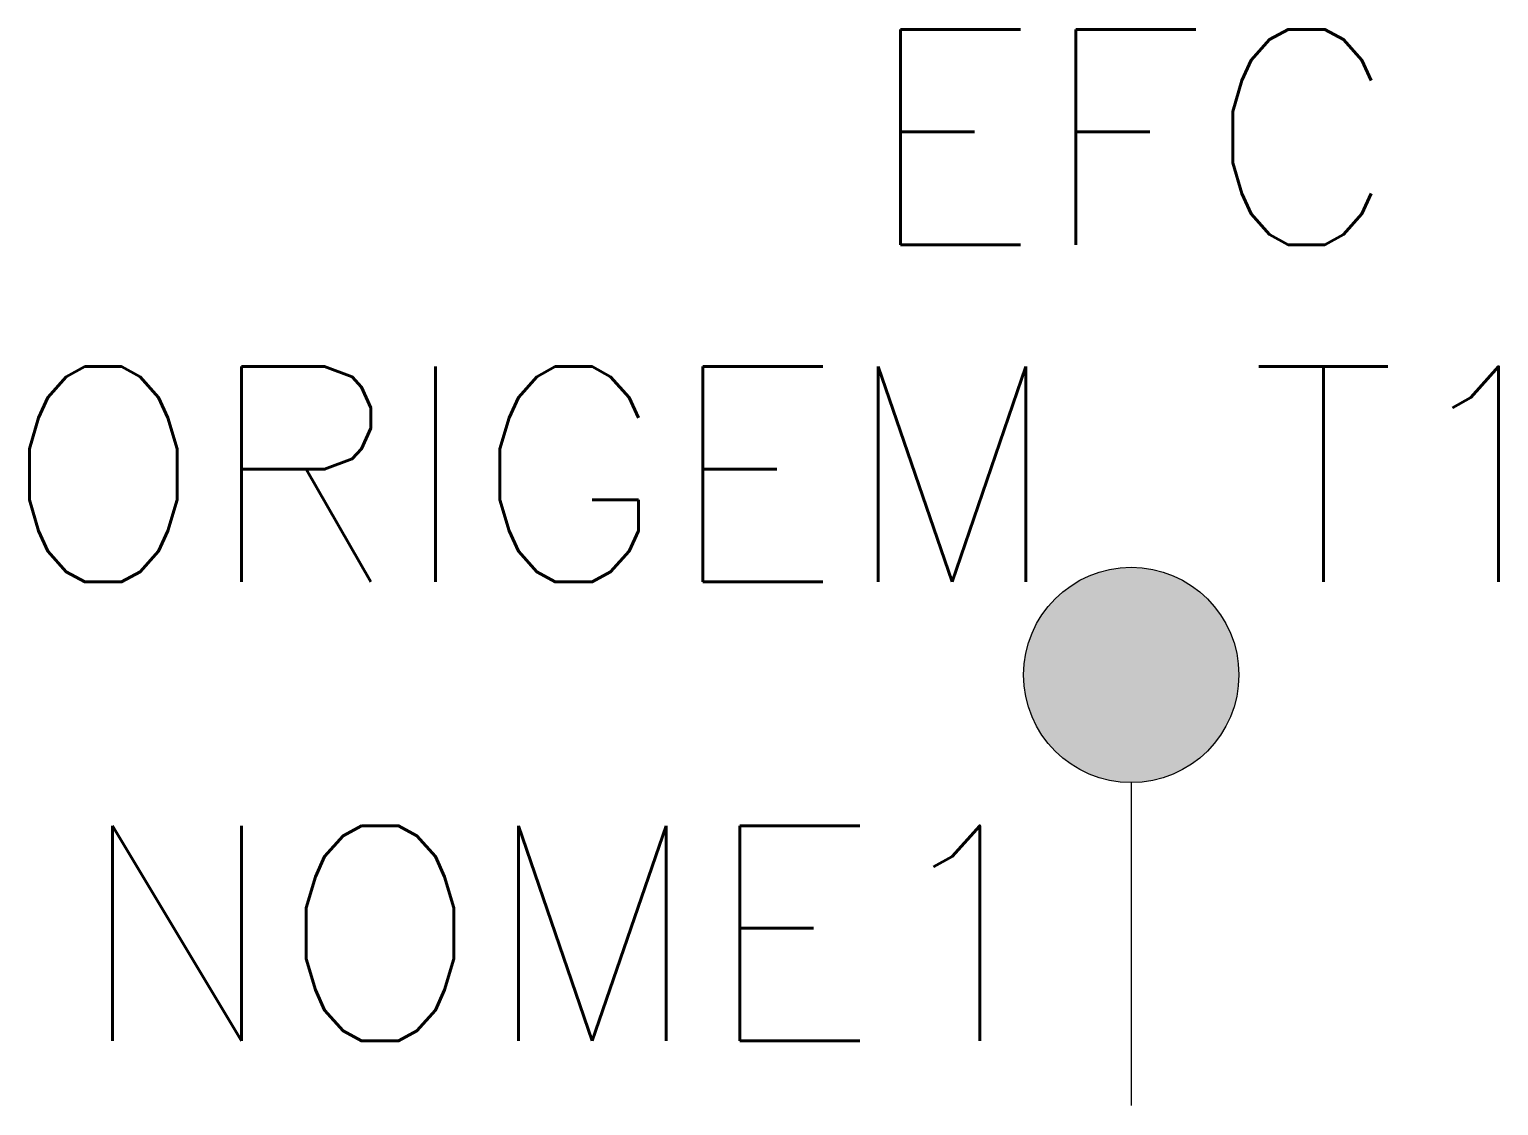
# Model space of a CAD drawing. Extents: x 298.1 to 311.7, y 182 to 192.
import ezdxf
from ezdxf.enums import TextEntityAlignment as Align

# ---------------------------------------------------------------- set-up
doc = ezdxf.new("R2010")
doc.units = 0
doc.header["$MEASUREMENT"] = 0
doc.layers.get('0').update_dxf_attribs({"linetype": 'CONTINUOUS'})
doc.styles.add('ROMANS', font='romans')

msp = doc.modelspace()

# ---------------------------------------------------------------- hatches: boundary and pattern name
at = {"linetype": 'Continuous', "ltscale": 10}
msp.add_hatch(color=256, dxfattribs=at).paths.add_polyline_path([(309.332, 186.018, 1), (307.332, 186.018, 1)])

# ---------------------------------------------------------------- linework, layer by layer
msp.add_line((308.332, 185.018), (308.332, 182.018))
msp.add_circle((308.332, 186.018), 1, dxfattribs=at)

# ---------------------------------------------------------------- texts
at = {"lineweight": -3, "style": 'ROMANS'}
msp.add_attdef('EFC', text='ENDERECO FISICO', height=2, dxfattribs=at).set_placement((308.332, 189.415), align=Align.BOTTOM_CENTER)
for tag, text, p in [('ORIGEM', 'ORIGEM', (307.696, 186.282)), ('NOME1', '', (307.696, 182.018))]:
    msp.add_attdef(tag, text=text, height=2, dxfattribs=at).set_placement(p, align=Align.BOTTOM_RIGHT)
msp.add_attdef('T1', text='', height=2, dxfattribs=at).set_placement((309.431, 186.282), align=Align.BOTTOM_LEFT)

doc.saveas('drawing.dxf')
